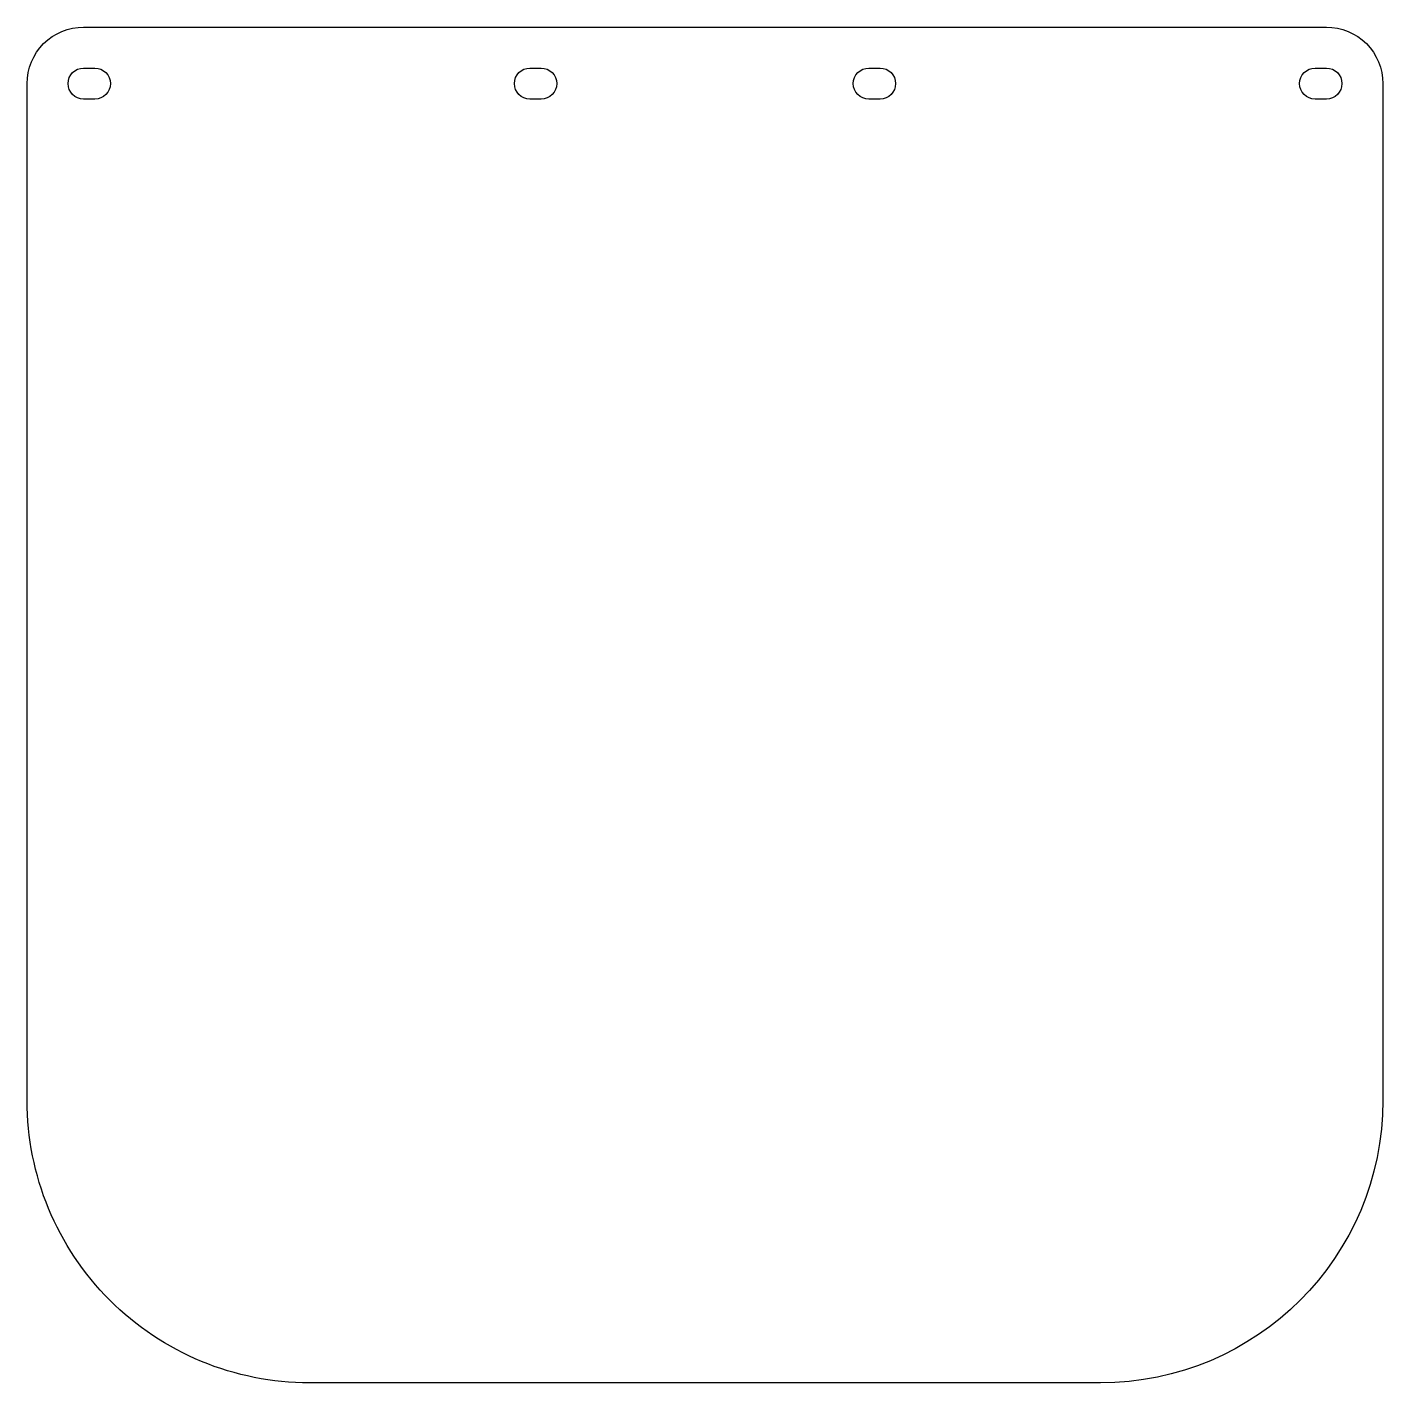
# Model space of a CAD drawing. Extents: x -338 to -98, y 40 to 280.
import ezdxf

# ---------------------------------------------------------------- set-up
doc = ezdxf.new("R2010")
doc.units = 0
doc.layers.add('Layer_1', color=7, linetype='CONTINUOUS')

msp = doc.modelspace()

# ---------------------------------------------------------------- linework, layer by layer
at = {"layer": 'Layer_1', "color": 7}
for points in [[(-328.092069, 279.50595), (-108.09244, 279.50595)], [(-328.092069, 272.255944), (-326.09207, 272.255944)], [(-98.09244, 269.505944), (-98.09244, 89.505949)], [(-326.09207, 266.755944), (-328.092069, 266.755944)], [(-247.09207, 266.755944), (-249.092069, 266.755944)], [(-187.09244, 266.755944), (-189.092438, 266.755944)], [(-108.09244, 266.755944), (-110.09244, 266.755944)], [(-148.092439, 39.505949), (-288.09207, 39.505949)]]:
    msp.add_lwpolyline(points, dxfattribs=at)
for points in [[(-110.09244, 272.255944)], [(-187.09244, 266.755944)]]:
    msp.add_lwpolyline(points, close=True, dxfattribs=at)
for points in [[(-335.163139, 276.577016), (-333.287775, 278.452381), (-330.744235, 279.505951), (-328.092069, 279.50595)], [(-108.09244, 279.50595), (-105.440274, 279.50595), (-102.896734, 278.452381), (-101.02137, 276.577016)], [(-338.09207, 269.505944), (-338.092071, 272.15811), (-337.038504, 274.701651), (-335.163139, 276.577016)], [(-101.02137, 276.577016), (-99.146006, 274.701651), (-98.092438, 272.15811), (-98.09244, 269.505944)], [(-330.840862, 269.505944), (-330.840862, 271.024256), (-329.610381, 272.255278), (-328.092069, 272.255944)], [(-326.09207, 272.255944), (-324.573758, 272.255278), (-323.343276, 271.024256), (-323.343276, 269.505944)], [(-251.840863, 269.505944), (-251.840863, 271.024256), (-250.610381, 272.255278), (-249.092069, 272.255944)], [(-249.092069, 272.255944), (-249.092069, 272.255944), (-247.09207, 272.255944), (-247.09207, 272.255944)], [(-247.09207, 272.255944), (-245.573758, 272.255278), (-244.343277, 271.024256), (-244.343277, 269.505944)], [(-191.841232, 269.505944), (-191.841232, 271.024256), (-190.61075, 272.255278), (-189.092438, 272.255944)], [(-189.092438, 272.255944), (-189.092438, 272.255944), (-187.09244, 272.255944), (-187.09244, 272.255944)], [(-187.09244, 272.255944), (-185.574128, 272.255278), (-184.343646, 271.024256), (-184.343646, 269.505944)], [(-112.841234, 269.505944), (-112.841234, 271.024256), (-111.610752, 272.255278), (-110.09244, 272.255944)], [(-110.09244, 272.255944), (-110.09244, 272.255944), (-108.09244, 272.255944), (-108.09244, 272.255944)], [(-108.09244, 272.255944), (-106.574128, 272.255278), (-105.343646, 271.024256), (-105.343646, 269.505944)], [(-338.09207, 89.505949), (-338.09207, 89.505949), (-338.09207, 269.505944), (-338.09207, 269.505944)], [(-328.092069, 266.755944), (-329.610381, 266.75661), (-330.840862, 267.987632), (-330.840862, 269.505944)], [(-323.343276, 269.505944), (-323.343276, 267.987632), (-324.573758, 266.75661), (-326.09207, 266.755944)], [(-249.092069, 266.755944), (-250.610381, 266.75661), (-251.840863, 267.987632), (-251.840863, 269.505944)], [(-244.343277, 269.505944), (-244.343277, 267.987632), (-245.573758, 266.75661), (-247.09207, 266.755944)], [(-189.092438, 266.755944), (-190.61075, 266.75661), (-191.841232, 267.987632), (-191.841232, 269.505944)], [(-184.343646, 269.505944), (-184.343646, 267.987632), (-185.574128, 266.75661), (-187.09244, 266.755944)], [(-110.09244, 266.755944), (-111.610752, 266.75661), (-112.841234, 267.987632), (-112.841234, 269.505944)], [(-105.343646, 269.505944), (-105.343646, 267.987632), (-106.574128, 266.75661), (-108.09244, 266.755944)], [(-323.447409, 54.15061), (-332.824228, 63.527429), (-338.09207, 76.245124), (-338.09207, 89.505949)], [(-98.09244, 89.505949), (-98.09244, 61.891712), (-120.478202, 39.50595), (-148.092439, 39.505949)], [(-288.09207, 39.505949), (-301.352894, 39.505949), (-314.07059, 44.773791), (-323.447409, 54.15061)]]:
    msp.add_open_spline(points, degree=3, dxfattribs=at)

doc.saveas('drawing.dxf')
